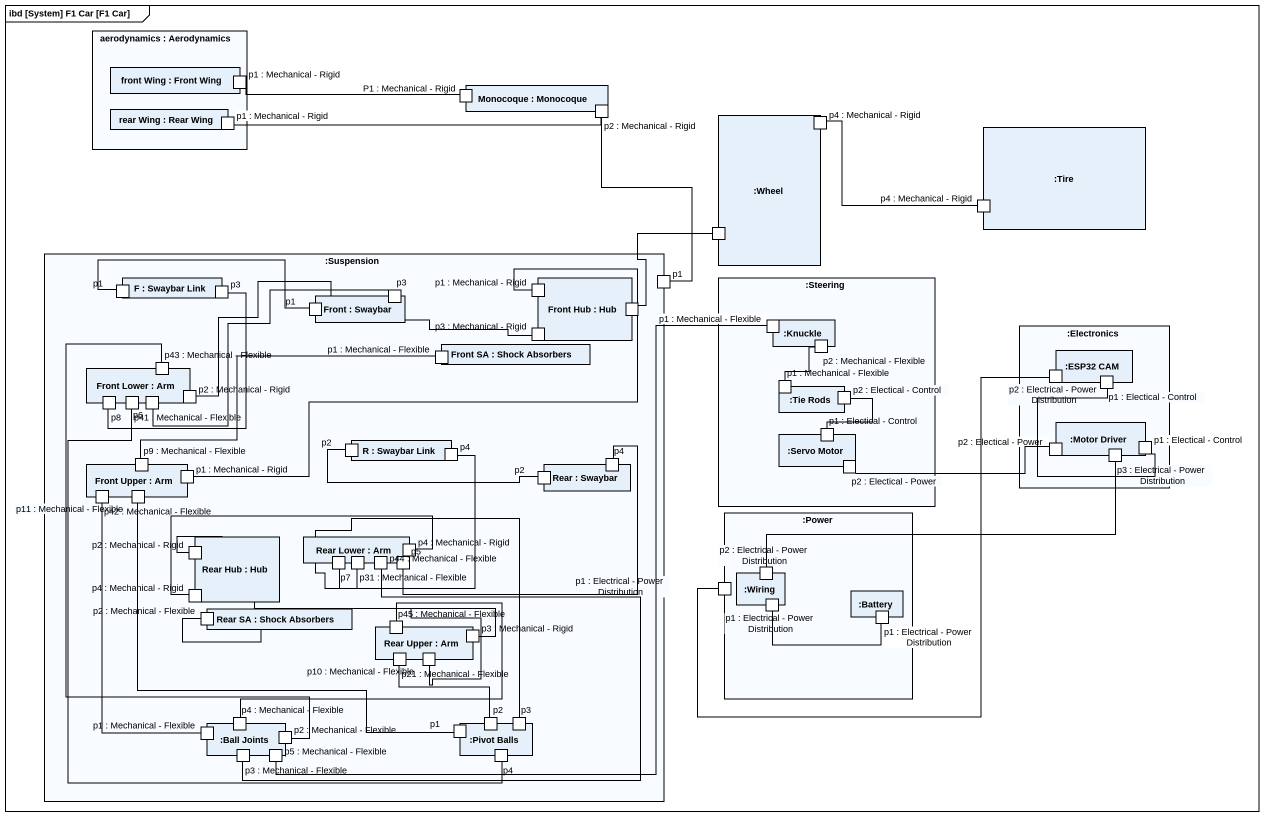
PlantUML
@startuml
mainframe ibd [System] F1 Car [F1 Car]
rectangle "aerodynamics : Aerodynamics" as aerodynamics {
  rectangle "front Wing : Front Wing" as front_Wing {
    port "p1 : Mechanical - Rigid" as p1_Mechanical_Rigid
  }
  rectangle "rear Wing : Rear Wing" as rear_Wing {
    port "p1 : Mechanical - Rigid" as p1_Mechanical_Rigid_2
  }
}
rectangle "Monocoque : Monocoque" as Monocoque {
  port "P1 : Mechanical - Rigid" as P1_Mechanical_Rigid
  port "p2 : Mechanical - Rigid" as p2_Mechanical_Rigid
}
rectangle ":Wheel" as Wheel {
  port "p4 : Mechanical - Rigid" as p4_Mechanical_Rigid
  port " " as port1
}
rectangle ":Tire" as Tire {
  port "p4 : Mechanical - Rigid" as p4_Mechanical_Rigid_2
}
rectangle ":Suspension" as Suspension {
  rectangle "F : Swaybar Link" as F {
    port p1
    port p3
  }
  rectangle "Front Hub : Hub" as Front_Hub {
    port "p1 : Mechanical - Rigid" as p1_Mechanical_Rigid_3
    port "p3 : Mechanical - Rigid" as p3_Mechanical_Rigid
    port " " as port2
  }
  port "p1" as p1_2
  rectangle "Front : Swaybar" as Front {
    port "p3" as p3_2
    port "p1" as p1_3
  }
  rectangle "Front Lower : Arm" as Front_Lower {
    port "p43 : Mechanical - Flexible" as p43_Mechanical_Flexible
    port p8
    port "p41 : Mechanical - Flexible" as p41_Mechanical_Flexible
    port p6
    port "p2 : Mechanical - Rigid" as p2_Mechanical_Rigid_2
  }
  rectangle "Front SA : Shock Absorbers" as Front_SA {
    port "p1 : Mechanical - Flexible" as p1_Mechanical_Flexible_2
  }
  rectangle "R : Swaybar Link" as R {
    port p2
    port p4
  }
  rectangle "Front Upper : Arm" as Front_Upper {
    port "p9 : Mechanical - Flexible" as p9_Mechanical_Flexible
    port "p1 : Mechanical - Rigid" as p1_Mechanical_Rigid_4
    port "p42 : Mechanical - Flexible" as p42_Mechanical_Flexible
    port "p11 : Mechanical - Flexible" as p11_Mechanical_Flexible
  }
  rectangle "Rear : Swaybar" as Rear {
    port "p2" as p2_2
    port "p4" as p4_2
  }
  rectangle "Rear Hub : Hub" as Rear_Hub {
    port "p2 : Mechanical - Rigid" as p2_Mechanical_Rigid_3
    port "p4 : Mechanical - Rigid" as p4_Mechanical_Rigid_4
  }
  rectangle "Rear Lower : Arm" as Rear_Lower {
    port p7
    port "p31 : Mechanical - Flexible" as p31_Mechanical_Flexible
    port "p44 : Mechanical - Flexible" as p44_Mechanical_Flexible
    port p5
    port "p4 : Mechanical - Rigid" as p4_Mechanical_Rigid_3
  }
  rectangle "Rear SA : Shock Absorbers" as Rear_SA {
    port "p2 : Mechanical - Flexible" as p2_Mechanical_Flexible_2
  }
  rectangle "Rear Upper : Arm" as Rear_Upper {
    port "p45 : Mechanical - Flexible" as p45_Mechanical_Flexible
    port "p3 : Mechanical - Rigid" as p3_Mechanical_Rigid_2
    port "p21 : Mechanical - Flexible" as p21_Mechanical_Flexible
    port "p10 : Mechanical - Flexible" as p10_Mechanical_Flexible
  }
  rectangle ":Ball Joints" as Ball_Joints {
    port "p4 : Mechanical - Flexible" as p4_Mechanical_Flexible
    port "p1 : Mechanical - Flexible" as p1_Mechanical_Flexible_4
    port "p3 : Mechanical - Flexible" as p3_Mechanical_Flexible
    port "p5 : Mechanical - Flexible" as p5_Mechanical_Flexible
    port "p2 : Mechanical - Flexible" as p2_Mechanical_Flexible_3
  }
  rectangle ":Pivot Balls" as Pivot_Balls {
    port "p2" as p2_3
    port "p3" as p3_3
    port "p1" as p1_4
    port "p4" as p4_3
  }
}
rectangle ":Steering" as Steering {
  rectangle ":Knuckle" as Knuckle {
    port "p1 : Mechanical - Flexible" as p1_Mechanical_Flexible
    port "p2 : Mechanical - Flexible" as p2_Mechanical_Flexible
  }
  rectangle ":Tie Rods" as Tie_Rods {
    port "p1 : Mechanical - Flexible" as p1_Mechanical_Flexible_3
    port "p2 : Electical - Control" as p2_Electical_Control
  }
  rectangle ":Servo Motor" as Servo_Motor {
    port "p1 : Electical - Control" as p1_Electical_Control_2
    port "p2 : Electical - Power" as p2_Electical_Power_2
  }
}
rectangle ":Electronics" as Electronics {
  rectangle ":ESP32 CAM" as ESP32_CAM {
    port "p2 : Electrical - Power Distribution" as p2_Electrical_Power
    port "p1 : Electical - Control" as p1_Electical_Control
  }
  rectangle ":Motor Driver" as Motor_Driver {
    port "p2 : Electical - Power" as p2_Electical_Power
    port "p1 : Electical - Control" as p1_Electical_Control_3
    port "p3 : Electrical - Power Distribution" as p3_Electrical_Power
  }
}
rectangle ":Power" as Power {
  port "p1 : Electrical - Power Distribution" as p1_Electrical_Power
  rectangle ":Wiring" as Wiring {
    port "p2 : Electrical - Power Distribution" as p2_Electrical_Power_2
    port "p1 : Electrical - Power Distribution" as p1_Electrical_Power_2
  }
  rectangle ":Battery" as Battery {
    port "p1 : Electrical - Power Distribution" as p1_Electrical_Power_3
  }
}
P1_Mechanical_Rigid -left- p1_Mechanical_Rigid
p1_Mechanical_Rigid_2 -right- p2_Mechanical_Rigid
p2_Mechanical_Rigid -- p1_2
p4_Mechanical_Rigid_2 -left- p4_Mechanical_Rigid
p1 -right- p1_3
port2 -up- port1
p1_Mechanical_Flexible -- p5_Mechanical_Flexible
p43_Mechanical_Flexible -- p2_Mechanical_Flexible_3
p1_Mechanical_Flexible_2 -left- p9_Mechanical_Flexible
p2_Mechanical_Flexible -- p1_Mechanical_Flexible_3
p2_Electrical_Power -- p1_Electrical_Power
p8 -up- p3
p6 -right- p3_2
p2_Mechanical_Rigid_2 -right- p3_Mechanical_Rigid
p2_Electical_Control -- p1_Electical_Control_2
p1_Electical_Control -- p1_Electical_Control_3
p2 -right- p2_2
p1_Mechanical_Rigid_4 -right- p1_Mechanical_Rigid_3
p2_Electical_Power_2 -right- p2_Electical_Power
p42_Mechanical_Flexible -- p1_Mechanical_Flexible_4
p7 -up- p4
p44_Mechanical_Flexible -- p3_Mechanical_Flexible
p5 -right- p4_2
p4_Mechanical_Rigid_3 -left- p4_Mechanical_Rigid_4
p2_Electrical_Power_2 -right- p3_Electrical_Power
p45_Mechanical_Flexible -- p4_Mechanical_Flexible
p3_Mechanical_Rigid_2 -left- p2_Mechanical_Rigid_3
p1_Electrical_Power_3 -left- p1_Electrical_Power_2
p10_Mechanical_Flexible -left- p2_Mechanical_Flexible_2
p2_3 -up- p21_Mechanical_Flexible
p3_3 -up- p31_Mechanical_Flexible
p1_4 -up- p11_Mechanical_Flexible
p4_3 -up- p41_Mechanical_Flexible
@enduml
